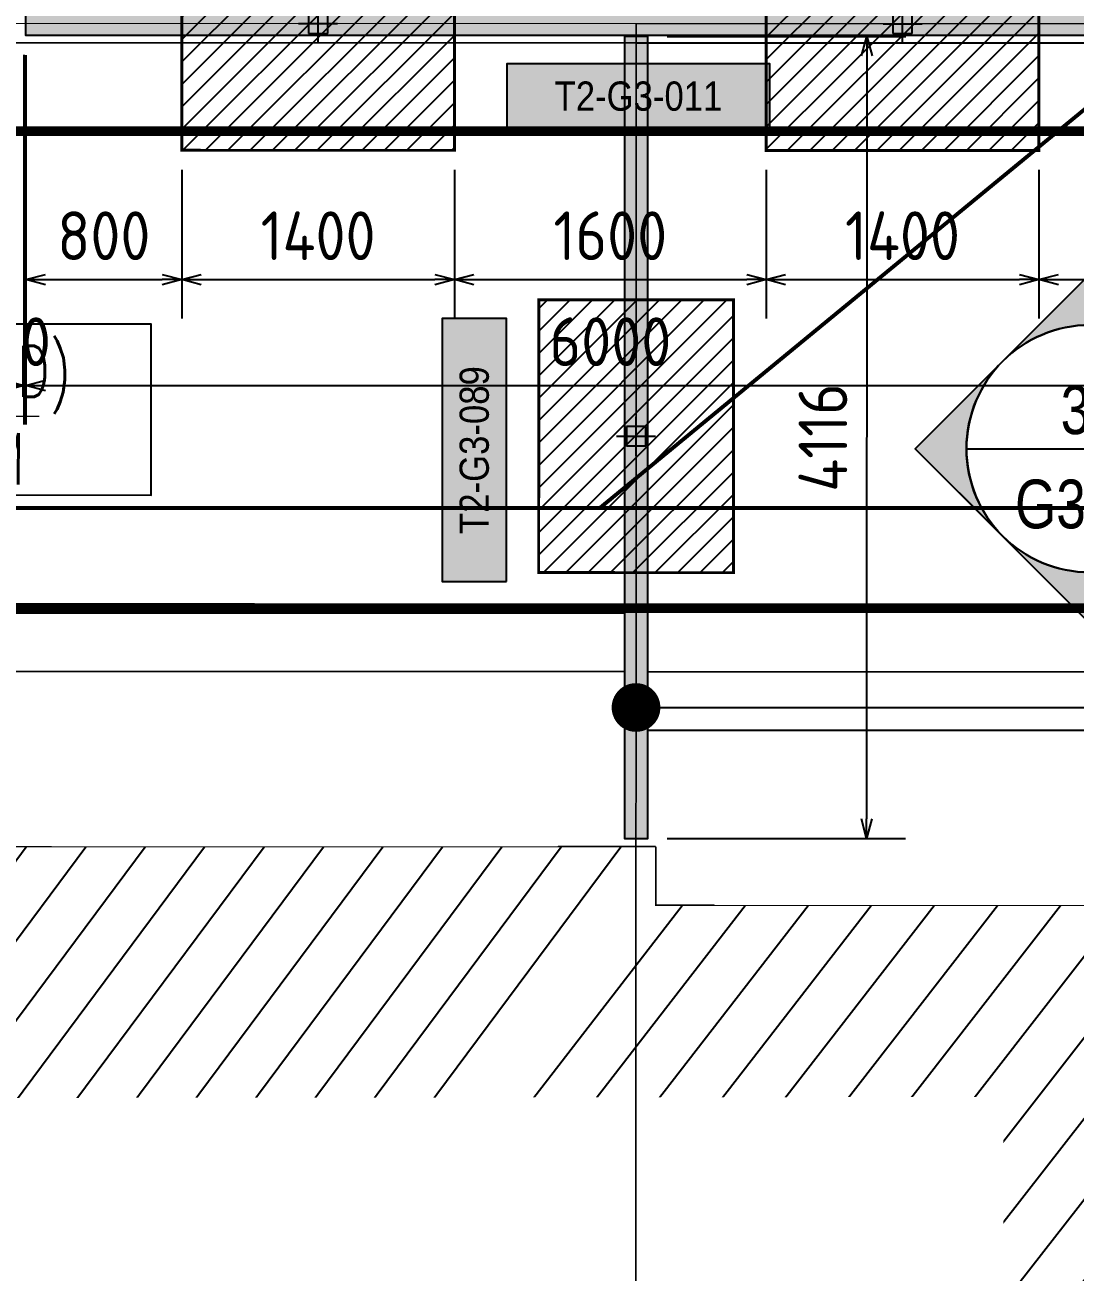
# Model space of a CAD drawing. Header units: centimetres. Extents: x -6122352 to 7132207, y -1694241 to 1947892.
# Drawn here: x 83685 to 89075, y -114872 to -108471 of the extents above; entities that cross this region are included whole.
import ezdxf
from ezdxf.enums import TextEntityAlignment as Align
from ezdxf.xclip import XClip

# ---------------------------------------------------------------- set-up
doc = ezdxf.new("R2010")
doc.units = ezdxf.units.CM
doc.header["$MEASUREMENT"] = 0
doc.header["$XCLIPFRAME"] = 2
doc.header["$PDMODE"] = 66
doc.header["$PDSIZE"] = 100
for name, pattern in [('DASHED2', [0.375, 0.25, -0.125]), ('DU23023_KAA_00_XX_M2_TR_KPTB_0024$0$DU23023_KAA_00_XX_M2_TR_XRBS_0024$0$PHANTOM2', [1.25, 0.625, -0.125, 0.125, -0.125, 0.125, -0.125]), ('XR-AR-END-SETTING OUT PLAN$0$23261-XR-AR-SI-GF$0$HIDDEN', [0.375, 0.25, -0.125])]:
    doc.linetypes.add(name, pattern=pattern)
for name, color, linetype in [('00-MI-DIM', 7, 'Continuous'), ('23585-XR-AR-BOUNDARY WALLS AND SETBACKS$0$setback', 7, 'XR-AR-END-SETTING OUT PLAN$0$23261-XR-AR-SI-GF$0$HIDDEN'), ('@MI-FOOTINGS', 7, 'Continuous'), ('@MI-REF LAYER', 7, 'Continuous'), ('@MI-TYPE-02', 6, 'Continuous'), ('A-GLASS HATCH', 7, 'Continuous'), ('B_TH_6', 7, 'Continuous'), ('PANEL-TAGS', 7, 'Continuous'), ('XR-AR-END-SETTING OUT PLAN$0$23585-XR-AR-END-GROUND FLOOR$0$A-Flor-Strs', 1, 'Continuous'), ('XR-AR-MID-SETTING OUT FOR MASTER$0$23585-XR-AR-MID-GROUND FLOOR$0$A-Flor-Strs', 1, 'Continuous'), ('XR-AR-MID-SETTING OUT FOR MASTER$0$23585-XR-AR-MID-GROUND FLOOR$0$GS-HATCH-FLOOR TILE', 251, 'Continuous'), ('XREF1$0$S-LEVELS', 2, 'Continuous'), ('XREF1$0$TYPICAL NEW PROFILE', 3, 'Continuous')]:
    doc.layers.add(name, color=color, linetype=linetype)
doc.layers.add('08-Compound Wall-2', color=6, linetype='Continuous', lineweight=25, true_color=0xff00ff)
doc.layers.add('23585-XR-AR-DAMAC PLOT LIMITS$0$1-End units', color=7, linetype='Continuous', lineweight=5, true_color=0xf8991e)
for name, color, linetype, lineweight in [('23585-XR-AR-DAMAC PLOT LIMITS$0$1-Mid units', 41, 'Continuous', 5), ('@ Foundations', 4, 'DASHED2', 50), ('A-ANNO-TEXT', 3, 'Continuous', 25), ('XR-AR-END-SETTING OUT PLAN$0$23585-XR-AR-END-GROUND FLOOR$0$A-GLAZ-SILL', 8, 'Continuous', 5), ('XR-AR-END-SETTING OUT PLAN$0$23585-XR-AR-END-GROUND FLOOR$0$A-GLAZ-WNDO', 232, 'Continuous', 9), ('XR-AR-END-SETTING OUT PLAN$0$23585-XR-AR-END-GROUND FLOOR$0$A-WALL', 7, 'Continuous', 30), ('XR-AR-END-SETTING OUT PLAN$0$23585-XR-AR-END-GROUND FLOOR$0$S-COLS', 51, 'Continuous', 40), ('XR-AR-END-SETTING OUT PLAN$0$23585-XR-AR-END-GROUND FLOOR$0$S-COLS-PATT', 8, 'Continuous', 5), ('XR-AR-MID-SETTING OUT FOR MASTER$0$23585-XR-AR-MID-GROUND FLOOR$0$$A-GLAZ-WNDO', 232, 'Continuous', 9), ('XR-AR-MID-SETTING OUT FOR MASTER$0$23585-XR-AR-MID-GROUND FLOOR$0$A-GLAZ-SILL', 8, 'Continuous', 5), ('XR-AR-MID-SETTING OUT FOR MASTER$0$23585-XR-AR-MID-GROUND FLOOR$0$A-GLAZ-WNDO', 232, 'Continuous', 9), ('XR-AR-MID-SETTING OUT FOR MASTER$0$23585-XR-AR-MID-GROUND FLOOR$0$A-WALL', 7, 'Continuous', 30), ('XR-AR-MID-SETTING OUT FOR MASTER$0$23585-XR-AR-MID-GROUND FLOOR$0$S-COLS', 51, 'Continuous', 40), ('XREF1$0$36-TAGLVL', 23, 'Continuous', 9)]:
    doc.layers.add(name, color=color, linetype=linetype, lineweight=lineweight)
doc.styles.add('Arial Narrow', font='ARIALN.TTF', dxfattribs={"width": 0.95, "height": 500})
doc.styles.add('PANELTAG_STYLE', font='arial.ttf')
doc.styles.add('Schueco-BEMSTIL', font='isocpeur.ttf', dxfattribs={"width": 0.9})
doc.styles.add('XREF1$0$DLT_TEXT', font='romans.shx', dxfattribs={"width": 0.7})
doc.dimstyles.new('MI- JWC-TXT-2.5 MM', dxfattribs={"dimscale": 1.5, "dimtxt": 2.5, "dimasz": 1, "dimexe": 2, "dimexo": 1, "dimgap": 1, "dimtad": 1, "dimdec": 0, "dimdsep": 46, "dimtxsty": 'Schueco-BEMSTIL', "dimblk": 'OPEN30', "dimcen": 0, "dimdle": 2, "dimclrd": 140, "dimclre": 8, "dimclrt": 40, "dimadec": 0, "dimazin": 2, "dimtfac": 1, "dimtdec": 0, "dimtix": 1, "dimtmove": 2, "dimatfit": 3, "dimldrblk": 'OPEN', "dimfxl": 2, "dimlwd": -1, "dimlwe": -1, "dimarcsym": 0})
pattern_1 = [(45, (0, 0), (-57.45242597140699, 57.45242597140699), [])]

# ---------------------------------------------------------------- blocks, each defined once
blk = doc.blocks.new('23585-XR-AR-BOUNDARY WALLS AND SETBACKS')
at = {"layer": '08-Compound Wall-2'}
blk.add_lwpolyline([(496578.3873879467, 2768904.539839043), (496560.7667117316, 2768920.686681684), (496554.7214291138, 2768914.089142486), (496550.6680299394, 2768909.665343386), (496546.6146299397, 2768905.241543387), (496542.5612299392, 2768900.817743386), (496538.5076282787, 2768896.393941575), (496534.4542299394, 2768891.970143386), (496532.3262291168, 2768889.647742488), (496530.4008276465, 2768887.546540884), (496526.1448305656, 2768882.90154407), (496524.2869851785, 2768880.873873821)], dxfattribs=at)
at = {"layer": '23585-XR-AR-BOUNDARY WALLS AND SETBACKS$0$setback', "ltscale": 40, "const_width": 0.05}
blk.add_lwpolyline([(496542.761499885, 2768867.879312467), (496546.9163714711, 2768872.413671644), (496550.9697508896, 2768876.837449184), (496555.0231508893, 2768881.261249183), (496559.0765508898, 2768885.685049183), (496563.1299508895, 2768890.108849183), (496567.1835986158, 2768894.532501267), (496571.2369508889, 2768898.956249183), (496575.3899178337, 2768903.48878693), (496561.0131773786, 2768916.663024), (496556.8595734588, 2768912.129974612), (496552.8061982173, 2768907.706201631), (496548.7527982172, 2768903.282401632), (496544.6993982168, 2768898.858601631), (496540.6457484073, 2768894.434747273), (496536.5923982172, 2768890.011001631), (496534.4643735274, 2768887.688574685), (496532.5389294206, 2768885.587326551), (496528.384255858, 2768881.052914259), (496542.7614998849, 2768867.879312467)], dxfattribs=at)
blk = doc.blocks.new('A$C9d9485f6')
at = {"layer": 'A-ANNO-TEXT', "rotation": 312.4881850805905}
blk.add_blockref('23585-XR-AR-BOUNDARY WALLS AND SETBACKS', (-2377088.534775567, -1504219.252137818), dxfattribs=at)
blk = doc.blocks.new('23585-XR-AR-DAMAC PLOT LIMITS')
at = {"layer": '23585-XR-AR-DAMAC PLOT LIMITS$0$1-End units', "color": 251, "true_color": 0x636466}
blk.add_lwpolyline([(496524.1457000002, 2768880.867699999), (496526.0711000003, 2768882.9691), (496530.3271000003, 2768887.6141), (496548.0223000003, 2768871.4003), (496541.8406999996, 2768864.654100001)], close=True, dxfattribs=at)
at = {"layer": '23585-XR-AR-DAMAC PLOT LIMITS$0$1-Mid units', "color": 251, "true_color": 0x636466}
blk.add_lwpolyline([(496530.3271000003, 2768887.6141), (496532.2525000004, 2768889.715299999), (496534.3805, 2768892.037699999), (496552.0756999999, 2768875.824100001), (496548.0223000003, 2768871.4003)], close=True, dxfattribs=at)
blk = doc.blocks.new('A$Cf093b529')
at = {"layer": 'A-ANNO-TEXT'}
blk.add_blockref('23585-XR-AR-DAMAC PLOT LIMITS', (-495391.9901121984, -2768603.441896566), dxfattribs=at)
blk = doc.blocks.new('XR-AR-END-SETTING OUT PLAN$0$23585-XR-AR-END-GROUND FLOOR$0$A$C75a8815d')
at = {"layer": 'XR-AR-END-SETTING OUT PLAN$0$23585-XR-AR-END-GROUND FLOOR$0$S-COLS', "color": 252, "lineweight": 30}
blk.add_lwpolyline([(6049.830236434937, 13227.55946516991), (6049.830236434937, 12227.55946421623), (6249.830236196518, 12227.55946421623), (6249.830236434937, 13227.55946469307)], close=True, dxfattribs=at)
blk = doc.blocks.new('XR-AR-END-SETTING OUT PLAN')
at = {"layer": 'XR-AR-END-SETTING OUT PLAN$0$23585-XR-AR-END-GROUND FLOOR$0$A-Flor-Strs', "color": 8}
for points in [[(3000.084657981992, 19773.27214288712), (3000.084658399224, 20973.27214384079), (9090.020709103266, 20973.16710468142)], [(3300.084657981992, 19773.27214288712), (3300.084658041596, 20673.27217292786), (9090.0155365165, 20673.27206735766)]]:
    blk.add_lwpolyline(points, dxfattribs=at)
at = {"layer": 'XR-AR-END-SETTING OUT PLAN$0$23585-XR-AR-END-GROUND FLOOR$0$A-GLAZ-SILL', "color": 252}
blk.add_line((3550.084660366178, 19523.35189294815), (8750.084660485387, 19523.35189342499), dxfattribs=at)
at = {"layer": 'XR-AR-END-SETTING OUT PLAN$0$23585-XR-AR-END-GROUND FLOOR$0$A-GLAZ-WNDO', "color": 252}
for p, q in [((6150.084660366178, 19773.35189342499), (3550.084660425782, 19773.35189294815)), ((6150.084660366178, 19773.35189342499), (8750.084660246968, 19773.35189294815)), ((7410.084660485387, 19623.35189294815), (7410.084660306573, 19773.35189294815)), ((7460.084660425782, 19773.35189247131), (7460.084660127759, 19623.35189342499)), ((8700.084660306573, 19623.35189294815), (8700.084660485387, 19773.35189342499)), ((8750.084660246968, 19773.35189294815), (8750.084660485387, 19523.35189342499)), ((3550.084660425782, 19623.35189294815), (6150.084660485387, 19623.35189294815)), ((8750.084660127759, 19623.35189294815), (6150.084660485387, 19623.35189294815))]:
    blk.add_line(p, q, dxfattribs=at)
blk.add_lwpolyline([(7460.084660306573, 19723.35189294815), (8700.084660604596, 19723.35189294815)], dxfattribs=at)
for points in [[(6070.084660306573, 19563.35189294815), (4860.084660425782, 19563.35189437866), (4860.084660246968, 19613.35189247131), (6070.084659948945, 19613.35189294815)], [(6150.084660425782, 19563.35189294815), (6070.084660306573, 19563.35189294815), (6070.084659948945, 19613.35189294815), (6150.084660485387, 19613.35189342499)], [(6150.084660425782, 19563.35189294815), (6230.084660366178, 19563.35189390182), (6230.084660485387, 19613.35189342499), (6150.084660485387, 19613.35189342499)], [(6230.084660366178, 19563.35189390182), (7440.084660246968, 19563.35189294815), (7440.084660246968, 19613.35189199448), (6230.084660485387, 19613.35189342499)], [(7520.084660544991, 19563.35189199448), (7440.084660246968, 19563.35189294815), (7440.084660246968, 19613.35189199448), (7520.084660485387, 19613.35189294815)]]:
    blk.add_lwpolyline(points, close=True, dxfattribs=at)
at = {"layer": 'XR-AR-END-SETTING OUT PLAN$0$23585-XR-AR-END-GROUND FLOOR$0$A-WALL', "color": 8}
for points in [[(9250.08550722897, 19773.2721414566), (8750.084660485387, 19773.35278987885), (8750.084660306573, 19523.27034950256), (9250.027719274163, 19523.38991355896)], [(9250.102083459496, 6650.001490592957), (9050.100989297032, 6650.001235485077), (9050.10098965466, 8750.000639915466), (6850.11106570065, 8750.002635478973), (6850.111066058278, 8700.0026679039), (6750.111065879464, 8700.002668380737), (6750.111065879464, 8750.000871658325), (6650.111065939069, 8750.000871658325), (6650.111065283418, 8850.002022743225), (6950.111065164208, 8850.002250671387), (6950.111065879464, 8899.99970960617), (7050.111065879464, 8899.99970817566), (7050.11106570065, 8850.002797603607), (9050.099628582597, 8850.000640392303), (9050.10098899901, 10349.9981546402), (7050.11106581986, 10349.99975156784), (7050.111065998673, 9799.999710083008), (6950.11106570065, 9799.999708652496), (6950.112433806062, 10550.00580835342), (7050.108891561627, 10550.00580835342), (7050.104876235127, 10449.99988079071), (9050.099116638303, 10449.9981546402), (9049.948119357228, 19523.36598014832), (9249.950268521905, 19523.36597967148)]]:
    blk.add_lwpolyline(points, close=True, dxfattribs=at)
at = {"layer": 'XR-AR-END-SETTING OUT PLAN$0$23585-XR-AR-END-GROUND FLOOR$0$S-COLS-PATT', "color": 8}
blk.add_blockref('XR-AR-END-SETTING OUT PLAN$0$23585-XR-AR-END-GROUND FLOOR$0$A$C75a8815d', (3000.129344239831, 5499.998310089111), dxfattribs=at)
blk = doc.blocks.new('END UNIT')
at = {"xscale": 0.001, "yscale": 0.001, "zscale": 0.001}
blk.add_blockref('XR-AR-END-SETTING OUT PLAN', (-9.150201729830158, 0), dxfattribs=at)
blk = doc.blocks.new('XR-AR-MID-SETTING OUT FOR MASTER$0$23585-XR-AR-MID-GROUND FLOOR$0$945-4P-1-101-GROUND FLOOR PLAN$0$XR-MIDDLE-GROUND FLOOR PLAN$0$A$C446944C1')
at = {"layer": 'XR-AR-MID-SETTING OUT FOR MASTER$0$23585-XR-AR-MID-GROUND FLOOR$0$A-GLAZ-SILL', "color": 252}
blk.add_line((-2.733431756496429e-07, -4.737777635455132e-05), (5.199999726377428, -4.737754352390766e-05), dxfattribs=at)
for points in [[(2.208076124545187, -0.02284434624016285), (2.208076124545187, -0.1242443462833762), (2.093846930889413, -0.07354434626176953), (2.208076124545187, -0.02284434624016285)], [(2.991923328721896, -0.02284434624016285), (2.991923328721896, -0.1242443462833762), (3.106152522144839, -0.07354434579610825), (2.991923328721896, -0.02284434624016285)]]:
    blk.add_lwpolyline(points, dxfattribs=at)
at = {"layer": 'XR-AR-MID-SETTING OUT FOR MASTER$0$23585-XR-AR-MID-GROUND FLOOR$0$A-GLAZ-WNDO', "color": 252}
for p, q in [((5.199999726610258, 0.2499526219908148), (-2.735760062932968e-07, 0.2499526222236454)), ((-2.735760062932968e-07, 0.2499526222236454), (-2.733431756496429e-07, -4.737777635455132e-05)), ((0.04999972670339048, 0.0999526223167777), (0.04999972647055984, 0.2499526219908148)), ((1.284999726805836, 0.2499526222236454), (1.284999726805836, 0.09995262185111642)), ((1.334999726619571, 0.09995262208394706), (1.334999726619571, 0.2499526222236454)), ((3.864999726880342, 0.0999526223167777), (3.864999726880342, 0.2499526224564761)), ((3.914999726694077, 0.2499526222236454), (3.914999726694077, 0.09995262185111642)), ((5.149999726563692, 0.09995262254960835), (5.149999726796523, 0.2499526222236454)), ((5.199999726610258, 0.2499526219908148), (5.199999726377428, -4.737754352390766e-05)), ((-2.733431756496429e-07, 0.09995262208394706), (2.599999726517126, 0.09995262185111642)), ((5.199999726610258, 0.0999526223167777), (2.599999726517126, 0.09995262185111642))]:
    blk.add_line(p, q, dxfattribs=at)
for points in [[(1.284999726805836, 0.1999526221770793), (0.04999972647055984, 0.1999526226427406)], [(3.914999726694077, 0.1999526221770793), (5.149999726796523, 0.1999526219442487)]]:
    blk.add_lwpolyline(points, dxfattribs=at)
for points in [[(1.224999726749957, 0.03995262226089835), (1.304999726824462, 0.03995262226089835), (1.304999726824462, 0.08995262207463384), (1.224999726517126, 0.08995262230746448)], [(2.51999972644262, 0.03995262226089835), (1.304999726824462, 0.03995262226089835), (1.304999726824462, 0.08995262207463384), (2.519999726675451, 0.08995262207463384)], [(2.599999726517126, 0.03995262226089835), (2.51999972644262, 0.03995262226089835), (2.519999726675451, 0.08995262207463384), (2.599999726517126, 0.08995262254029512)], [(2.599999726517126, 0.03995262226089835), (2.679999726591632, 0.03995262202806771), (2.679999726591632, 0.08995262254029512), (2.599999726517126, 0.08995262254029512)], [(2.679999726591632, 0.03995262202806771), (3.89499972644262, 0.039952622493729), (3.894999726675451, 0.08995262207463384), (2.679999726591632, 0.08995262254029512)], [(3.974999726749957, 0.039952622493729), (3.89499972644262, 0.039952622493729), (3.894999726675451, 0.08995262207463384), (3.974999726749957, 0.08995262230746448)]]:
    blk.add_lwpolyline(points, close=True, dxfattribs=at)
blk = doc.blocks.new('XR-AR-MID-SETTING OUT FOR MASTER$0$23585-XR-AR-MID-GROUND FLOOR$0$A$C08698786')
at = {"layer": 'XR-AR-MID-SETTING OUT FOR MASTER$0$23585-XR-AR-MID-GROUND FLOOR$0$S-COLS', "color": 252, "lineweight": 30}
blk.add_lwpolyline([(-100.1414103507996, 18727.55777406693), (-100.141410112381, 17727.55777406693), (99.85858964920044, 17727.55777430534), (99.85858988761902, 18727.55777430534)], close=True, dxfattribs=at)
blk = doc.blocks.new('XR-AR-MID-SETTING OUT FOR MASTER')
at = {"layer": 'XR-AR-MID-SETTING OUT FOR MASTER$0$23585-XR-AR-MID-GROUND FLOOR$0$A-Flor-Strs', "color": 8}
for p, q in [((60.05534254956096, 20672.92354680672), (5940.045863168596, 20672.65234583314)), ((60.04151019822535, 20372.92400187173), (5940.031380742199, 20372.65280095958))]:
    blk.add_line(p, q, dxfattribs=at)
at = {"layer": 'XR-AR-MID-SETTING OUT FOR MASTER$0$23585-XR-AR-MID-GROUND FLOOR$0$A-WALL', "color": 8}
for points in [[(99.99999931454659, 19472.65428209305), (-99.99999925494194, 19472.65428256989), (-99.998236566782, 5500.00000667572), (100.0017631351948, 5500.000006198883), (99.9995484650135, 8850.141927242279), (1100.048611491919, 8850.10940027237), (1100.048611015081, 8950.109399795532), (100.03925588727, 8950.072475910187), (100.0088088810444, 10949.9982419014), (2099.951952844858, 10949.99824142456), (2099.998660355806, 9950.143901348114), (2199.988806992769, 9950.143900871277), (2200.057162195444, 11149.97698402405), (2100.075846284628, 11149.97698354721), (2100.039519578218, 11049.97698402405), (100.0088088810444, 11049.99824142456)], [(100.0000008046627, 19472.65428304672), (400.0004432499409, 19472.65428209305), (400.0004433095455, 19222.70159435272), (99.99999997019768, 19222.70159482956)]]:
    blk.add_lwpolyline(points, close=True, dxfattribs=at)
at = {"layer": 'XR-AR-MID-SETTING OUT FOR MASTER$0$23585-XR-AR-MID-GROUND FLOOR$0$$A-GLAZ-WNDO', "color": 8, "xscale": -1000, "yscale": 1000, "zscale": 1000}
blk.add_blockref('XR-AR-MID-SETTING OUT FOR MASTER$0$23585-XR-AR-MID-GROUND FLOOR$0$945-4P-1-101-GROUND FLOOR PLAN$0$XR-MIDDLE-GROUND FLOOR PLAN$0$A$C446944C1', (5600.000170022249, 19222.70166015625), dxfattribs=at)
at = {"layer": 'XR-AR-MID-SETTING OUT FOR MASTER$0$23585-XR-AR-MID-GROUND FLOOR$0$GS-HATCH-FLOOR TILE', "color": 8}
blk.add_blockref('XR-AR-MID-SETTING OUT FOR MASTER$0$23585-XR-AR-MID-GROUND FLOOR$0$A$C08698786', (-1.490116119384766e-07, 0), dxfattribs=at)
blk = doc.blocks.new('MID UNIT')
at = {"xscale": 0.001, "yscale": 0.001, "zscale": 0.001}
blk.add_blockref('XR-AR-MID-SETTING OUT FOR MASTER', (0, 0), dxfattribs=at)
blk = doc.blocks.new('TH_6')
blk.add_blockref('END UNIT', (495802.3053798428, 2769163.996563952))
blk.add_blockref('MID UNIT', (495802.3053798428, 2769163.996563952))
blk = doc.blocks.new('A$Ce2a03a74')
at = {"layer": 'B_TH_6', "xscale": 999.9914829579993, "yscale": 999.9914829579993, "zscale": 999.9914829579993}
blk.add_blockref('TH_6', (-495790404.5228079, -2769140733.343811), dxfattribs=at)
blk = doc.blocks.new('23585-XR-AR-MALDIVE-2$0$TH_6')
at = {"ltscale": 10, "xscale": 0.00100002623446598, "yscale": 0.00100002623446598, "zscale": 0.00100002623446598}
blk.add_blockref('A$Ce2a03a74', (495794.6272259735, 2769164.318430193), dxfattribs=at)
at = {"layer": '@ Foundations', "linetype": 'DASHED2', "ltscale": 0.25}
blk.add_lwpolyline([(495800.9553812214, 2769177.788844433), (495803.6553812214, 2769177.788844433), (495803.6553812214, 2769183.138844433), (495800.9553812214, 2769183.138844433)], close=True, dxfattribs=at)
blk = doc.blocks.new('_Dot')
at = {"color": 0, "linetype": 'ByBlock', "lineweight": -2}
blk.add_line((-0.5, 0), (-1, 0), dxfattribs=at)
at = {"color": 0, "linetype": 'ByBlock', "const_width": 0.5}
blk.add_lwpolyline([(-0.25, 0, 1), (0.25, 0, 1)], format="xyb", close=True, dxfattribs=at)
blk = doc.blocks.new('XREF1$0$LVL  ATTR')
at = {"color": 7}
blk.add_wipeout([(-0.33727806633866564, 0.38352486299273547), (1.8973092599409713, 0.38352486299273547), (1.8973092599409713, -0.45047952129880775), (-0.33727806633866564, -0.4504795212988073)], dxfattribs=at)
at = {"layer": 'XREF1$0$36-TAGLVL', "extrusion": (-4.888139810645865e-07, 1.406522031717416e-17, 0.9999999999998805)}
h = blk.add_hatch(color=252, dxfattribs=at)
h.paths.add_polyline_path([(-0.06536514837319736, 0.1562500046566129, 0.4142135623730951), (-0.2216151483731973, 4.656612873077392e-09), (-0.06536514837319736, 4.656612873077392e-09)])
h.paths.add_polyline_path([(0.09088485162680264, 4.656612873077392e-09), (-0.06536514837319736, 4.656612873077392e-09), (-0.06536514837319736, -0.1562499953433871, 0.4142135623730951)])
at = {"layer": 'XREF1$0$36-TAGLVL', "extrusion": (-4.888139810645865e-07, 1.406522031717408e-17, 0.9999999999998805)}
for p, q in [((-0.06536515014719235, -0.2604166821887048), (-0.06536515014719235, 0.2604166511446238)), ((1.351057254982072, -1.396983861923218e-08, 5.262988010916589e-07), (-0.3253053234689158, -1.396983861923218e-08, -1.018362459642307e-07))]:
    blk.add_line(p, q, dxfattribs=at)
blk.add_circle((-0.06536514830387681, -4.494034574497252e-25, 3.195139836529895e-08), 0.15625, dxfattribs=at)
at = {"layer": 'XREF1$0$S-LEVELS', "color": 1}
blk.add_lwpolyline([(-0.3372780663386656, 0.3835248629927364), (1.897309259940972, 0.3835248629927364), (1.897309259940972, -0.4504795212988069), (-0.3372780663386656, -0.4504795212988069)], close=True, dxfattribs=at)
at = {"layer": 'XREF1$0$TYPICAL NEW PROFILE', "color": 3, "style": 'XREF1$0$DLT_TEXT', "width": 0.7}
for tag, p in [('+0.00M', (0.2413431143818681, 0.067100426539497, -0.0001437184612911057)), ('S.S.L', (0.2413431143818681, -0.3452672204089993, -0.0001437184612911057))]:
    blk.add_attdef(tag, p, '', height=0.2500000000000001, dxfattribs=at)
blk = doc.blocks.new('_Open30')
at = {"color": 0, "linetype": 'ByBlock', "lineweight": -2}
for p, q in [((-1, 0.26794919), (0, 0)), ((0, 0), (-1, -0.26794919)), ((0, 0), (-1, 0))]:
    blk.add_line(p, q, dxfattribs=at)
blk = doc.blocks.new('*D1501')
at = {"layer": '@MI-TYPE-02', "color": 8, "transparency": 16777216}
for p, q in [((352856.3361759635, -137896.7110983501), (354080.8801473522, -137897.1153141489)), ((352856.2790723207, -142012.6789941833), (354079.5214872174, -142013.0827803448))]:
    blk.add_line(p, q, dxfattribs=at)
at = {"layer": '@MI-TYPE-02', "color": 140, "transparency": 16777216}
blk.add_line((353880.8471487538, -137997.0492897114), (353879.5545076084, -141913.0167668036), dxfattribs=at)
at = {"layer": 'Defpoints', "color": 0, "transparency": 16777216}
for p in [(352756.3361814116, -137896.6780888554), (352756.2790777688, -142012.6459846886), (353879.5214981137, -142013.0167613555)]:
    blk.add_point(p, dxfattribs=at)
at = {"layer": '@MI-TYPE-02', "color": 140, "transparency": 16777216, "xscale": 100, "yscale": 100, "zscale": 100}
for p, rotation in [((353880.8801582485, -137897.0492951596), 89.98108695238069), ((353879.5214981137, -142013.0167613555), 269.9810869523807)]:
    blk.add_blockref('_Open30', p, dxfattribs=dict(at, rotation=rotation))
at = {"layer": '@MI-TYPE-02', "color": 40, "transparency": 16777216, "insert": (353655.2008404393, -139954.9587568946), "char_height": 250, "attachment_point": 5, "rotation": 89.98108695238068, "style": 'Schueco-BEMSTIL'}
blk.add_mtext('4116', dxfattribs=at)
blk = doc.blocks.new('_Open')
at = {"color": 0, "linetype": 'ByBlock', "lineweight": -2}
for p, q in [((-1, 0.1666666666666667), (0, 0)), ((-1, -0.1666666666666667), (0, 0)), ((0, 0), (-1, 0))]:
    blk.add_line(p, q, dxfattribs=at)
blk = doc.blocks.new('T2-SINGLE FOOTING')
at = {"layer": '@MI-FOOTINGS', "transparency": 33554679}
h = blk.add_hatch(dxfattribs=at)
h.set_pattern_fill('ANSI31', color=8, scale=650)
h.set_pattern_definition(pattern_1)
h.paths.add_polyline_path([(-700, 500), (700, 500), (700, -500), (-700, -500)])
at = {"layer": '@MI-FOOTINGS', "color": 62, "const_width": 15}
blk.add_lwpolyline([(-700, 500), (700, 500), (700, -500), (-700, -500)], close=True, dxfattribs=at)
at = {"layer": '@MI-FOOTINGS', "color": 30}
blk.add_point((0, 0), dxfattribs=at)
blk = doc.blocks.new('T2-FOOTING PLAN')
at = {"layer": '@MI-FOOTINGS', "transparency": 33554679}
h = blk.add_hatch(dxfattribs=at)
h.set_pattern_fill('ANSI31', color=8, scale=650)
h.set_pattern_definition(pattern_1)
h.paths.add_polyline_path([(-700, 650), (700, 650), (700, -650), (-700, -650)])
at = {"layer": '@MI-FOOTINGS', "color": 160, "true_color": 0x3340f0, "const_width": 15}
blk.add_lwpolyline([(-700, 650), (700, 650), (700, -650), (-700, -650)], close=True, dxfattribs=at)
at = {"layer": '@MI-FOOTINGS', "color": 30}
blk.add_point((0, 0), dxfattribs=at)
blk = doc.blocks.new('*D2601')
at = {"layer": '@MI-TYPE-02', "color": 8, "transparency": 16777216}
for p, q in [((-48147.90527782892, -154.088861849712), (-48147.90527782892, -1505.957200571109)), ((-47348.27487849945, -742.4117999567243), (-47348.27487849945, -1505.957200571109))]:
    blk.add_line(p, q, dxfattribs=at)
at = {"layer": '@MI-TYPE-02', "color": 140, "transparency": 16777216}
blk.add_line((-48047.90527782892, -1305.957200571109), (-47448.27487849945, -1305.957200571109), dxfattribs=at)
at = {"layer": 'Defpoints', "color": 0, "transparency": 16777216}
for p in [(-48147.90527782892, -54.08886184971198), (-47348.27487849945, -642.4117999567243), (-47348.27487849945, -1305.957200571109)]:
    blk.add_point(p, dxfattribs=at)
at = {"layer": '@MI-TYPE-02', "color": 140, "transparency": 16777216, "xscale": 100, "yscale": 100, "zscale": 100, "rotation": 180}
blk.add_blockref('_Open30', (-48147.90527782892, -1305.957200571109), dxfattribs=at)
at = {"layer": '@MI-TYPE-02', "color": 140, "transparency": 16777216, "xscale": 100, "yscale": 100, "zscale": 100}
blk.add_blockref('_Open30', (-47348.27487849945, -1305.957200571109), dxfattribs=at)
at = {"layer": '@MI-TYPE-02', "color": 40, "transparency": 16777216, "insert": (-47748.09007816418, -1080.957200571109), "char_height": 250, "attachment_point": 5, "style": 'Schueco-BEMSTIL'}
blk.add_mtext('800', dxfattribs=at)
blk = doc.blocks.new('*D2672')
at = {"layer": '@MI-TYPE-02', "color": 8, "transparency": 16777216}
for p, q in [((-47348.27487849947, -742.4117999567153), (-47348.27487849947, -1505.9572005711)), ((-45948.27490049329, -742.6599585472633), (-45948.27490049329, -1505.9572005711))]:
    blk.add_line(p, q, dxfattribs=at)
at = {"layer": '@MI-TYPE-02', "color": 140, "transparency": 16777216}
blk.add_line((-47248.27487849947, -1305.9572005711), (-46048.27490049329, -1305.9572005711), dxfattribs=at)
at = {"layer": 'Defpoints', "color": 0, "transparency": 16777216}
for p in [(-47348.27487849947, -642.4117999567153), (-45948.27490049329, -642.6599585472633), (-45948.27490049329, -1305.9572005711)]:
    blk.add_point(p, dxfattribs=at)
at = {"layer": '@MI-TYPE-02', "color": 140, "transparency": 16777216, "xscale": 100, "yscale": 100, "zscale": 100, "rotation": 180}
blk.add_blockref('_Open30', (-47348.27487849947, -1305.9572005711), dxfattribs=at)
at = {"layer": '@MI-TYPE-02', "color": 140, "transparency": 16777216, "xscale": 100, "yscale": 100, "zscale": 100}
blk.add_blockref('_Open30', (-45948.27490049329, -1305.9572005711), dxfattribs=at)
at = {"layer": '@MI-TYPE-02', "color": 40, "transparency": 16777216, "insert": (-46648.27488949638, -1080.9572005711), "char_height": 250, "attachment_point": 5, "style": 'Schueco-BEMSTIL'}
blk.add_mtext('1400', dxfattribs=at)
blk = doc.blocks.new('*D2669')
at = {"layer": '@MI-TYPE-02', "color": 8, "transparency": 16777216}
for p, q in [((-45948.27490049328, -742.6599585472787), (-45948.27490049328, -1505.957200571115)), ((-44348.2749256291, -742.9435683650146), (-44348.2749256291, -1505.957200571115))]:
    blk.add_line(p, q, dxfattribs=at)
at = {"layer": '@MI-TYPE-02', "color": 140, "transparency": 16777216}
blk.add_line((-45848.27490049328, -1305.957200571115), (-44448.2749256291, -1305.957200571115), dxfattribs=at)
at = {"layer": 'Defpoints', "color": 0, "transparency": 16777216}
for p in [(-45948.27490049328, -642.6599585472787), (-44348.2749256291, -642.9435683650146), (-44348.2749256291, -1305.957200571115)]:
    blk.add_point(p, dxfattribs=at)
at = {"layer": '@MI-TYPE-02', "color": 140, "transparency": 16777216, "xscale": 100, "yscale": 100, "zscale": 100, "rotation": 180}
blk.add_blockref('_Open30', (-45948.27490049328, -1305.957200571115), dxfattribs=at)
at = {"layer": '@MI-TYPE-02', "color": 140, "transparency": 16777216, "xscale": 100, "yscale": 100, "zscale": 100}
blk.add_blockref('_Open30', (-44348.2749256291, -1305.957200571115), dxfattribs=at)
at = {"layer": '@MI-TYPE-02', "color": 40, "transparency": 16777216, "insert": (-45148.27491306119, -1080.957200571115), "char_height": 250, "attachment_point": 5, "style": 'Schueco-BEMSTIL'}
blk.add_mtext('1600', dxfattribs=at)
blk = doc.blocks.new('*D2670')
at = {"layer": '@MI-TYPE-02', "color": 8, "transparency": 16777216}
for p, q in [((-44348.27492562911, -742.9435683649991), (-44348.27492562911, -1505.9572005711)), ((-42948.27494762293, -743.1917269555471), (-42948.27494762293, -1505.9572005711))]:
    blk.add_line(p, q, dxfattribs=at)
at = {"layer": '@MI-TYPE-02', "color": 140, "transparency": 16777216}
blk.add_line((-44248.27492562911, -1305.9572005711), (-43048.27494762293, -1305.9572005711), dxfattribs=at)
at = {"layer": 'Defpoints', "color": 0, "transparency": 16777216}
for p in [(-44348.27492562911, -642.9435683649991), (-42948.27494762293, -643.1917269555471), (-42948.27494762293, -1305.9572005711)]:
    blk.add_point(p, dxfattribs=at)
at = {"layer": '@MI-TYPE-02', "color": 140, "transparency": 16777216, "xscale": 100, "yscale": 100, "zscale": 100, "rotation": 180}
blk.add_blockref('_Open30', (-44348.27492562911, -1305.9572005711), dxfattribs=at)
at = {"layer": '@MI-TYPE-02', "color": 140, "transparency": 16777216, "xscale": 100, "yscale": 100, "zscale": 100}
blk.add_blockref('_Open30', (-42948.27494762293, -1305.9572005711), dxfattribs=at)
at = {"layer": '@MI-TYPE-02', "color": 40, "transparency": 16777216, "insert": (-43648.27493662602, -1080.9572005711), "char_height": 250, "attachment_point": 5, "style": 'Schueco-BEMSTIL'}
blk.add_mtext('1400', dxfattribs=at)
blk = doc.blocks.new('*D2671')
at = {"layer": '@MI-TYPE-02', "color": 8, "transparency": 16777216}
for p, q in [((-42948.27494762292, -743.1917269555626), (-42948.27494762292, -1505.957200571115)), ((-41338.24962819142, -743.5468672382768), (-41338.24962819142, -1505.957200571115))]:
    blk.add_line(p, q, dxfattribs=at)
at = {"layer": '@MI-TYPE-02', "color": 140, "transparency": 16777216}
blk.add_line((-42848.27494762292, -1305.957200571115), (-41438.24962819142, -1305.957200571115), dxfattribs=at)
at = {"layer": 'Defpoints', "color": 0, "transparency": 16777216}
for p in [(-42948.27494762292, -643.1917269555626), (-41338.24962819142, -643.5468672382768), (-41338.24962819142, -1305.957200571115)]:
    blk.add_point(p, dxfattribs=at)
at = {"layer": '@MI-TYPE-02', "color": 140, "transparency": 16777216, "xscale": 100, "yscale": 100, "zscale": 100, "rotation": 180}
blk.add_blockref('_Open30', (-42948.27494762292, -1305.957200571115), dxfattribs=at)
at = {"layer": '@MI-TYPE-02', "color": 140, "transparency": 16777216, "xscale": 100, "yscale": 100, "zscale": 100}
blk.add_blockref('_Open30', (-41338.24962819142, -1305.957200571115), dxfattribs=at)
at = {"layer": '@MI-TYPE-02', "color": 40, "transparency": 16777216, "insert": (-42143.26228790717, -1080.957200571115), "char_height": 250, "attachment_point": 5, "style": 'Schueco-BEMSTIL'}
blk.add_mtext('1610', dxfattribs=at)
blk = doc.blocks.new('*D2634')
at = {"layer": '@MI-TYPE-02', "color": 8, "transparency": 16777216}
for p, q in [((-48157.99548622576, -152.9569195130607), (-48157.99548622576, -2049.806182396744)), ((-48147.90527782898, -154.088861849712), (-48147.90527782898, -2049.806182396744))]:
    blk.add_line(p, q, dxfattribs=at)
at = {"layer": '@MI-TYPE-02', "color": 140, "transparency": 16777216}
for p, q in [((-48257.99548622576, -1849.806182396744), (-48357.99548622576, -1849.806182396744)), ((-48157.99548622576, -1849.806182396744), (-48147.90527782898, -1849.806182396744)), ((-48047.90527782898, -1849.806182396744), (-47947.90527782898, -1849.806182396744))]:
    blk.add_line(p, q, dxfattribs=at)
at = {"layer": 'Defpoints', "color": 0, "transparency": 16777216}
for p in [(-48157.99548622576, -52.95691951306071), (-48147.90527782898, -54.08886184971198), (-48147.90527782898, -1849.806182396744)]:
    blk.add_point(p, dxfattribs=at)
at = {"layer": '@MI-TYPE-02', "color": 140, "transparency": 16777216, "xscale": 100, "yscale": 100, "zscale": 100}
blk.add_blockref('_Open30', (-48157.99548622576, -1849.806182396744), dxfattribs=at)
at = {"layer": '@MI-TYPE-02', "color": 140, "transparency": 16777216, "xscale": 100, "yscale": 100, "zscale": 100, "rotation": 180}
blk.add_blockref('_Open30', (-48147.90527782898, -1849.806182396744), dxfattribs=at)
at = {"layer": '@MI-TYPE-02', "color": 40, "transparency": 16777216, "insert": (-48152.95038202737, -1624.806182396744), "char_height": 250, "attachment_point": 5, "style": 'Schueco-BEMSTIL'}
blk.add_mtext('10', dxfattribs=at)
blk = doc.blocks.new('*D2635')
at = {"layer": '@MI-TYPE-02', "color": 8, "transparency": 16777216}
for p, q in [((-48147.90527782898, -154.088861849712), (-48147.90527782898, -2049.806182396744)), ((-42147.97048371326, -154.0222333398124), (-42147.97048371326, -2049.806182396744))]:
    blk.add_line(p, q, dxfattribs=at)
at = {"layer": '@MI-TYPE-02', "color": 140, "transparency": 16777216}
blk.add_line((-48047.90527782898, -1849.806182396744), (-42247.97048371326, -1849.806182396744), dxfattribs=at)
at = {"layer": 'Defpoints', "color": 0, "transparency": 16777216}
for p in [(-48147.90527782898, -54.08886184971198), (-42147.97048371326, -54.02223333981237), (-42147.97048371326, -1849.806182396744)]:
    blk.add_point(p, dxfattribs=at)
at = {"layer": '@MI-TYPE-02', "color": 140, "transparency": 16777216, "xscale": 100, "yscale": 100, "zscale": 100, "rotation": 180}
blk.add_blockref('_Open30', (-48147.90527782898, -1849.806182396744), dxfattribs=at)
at = {"layer": '@MI-TYPE-02', "color": 140, "transparency": 16777216, "xscale": 100, "yscale": 100, "zscale": 100}
blk.add_blockref('_Open30', (-42147.97048371326, -1849.806182396744), dxfattribs=at)
at = {"layer": '@MI-TYPE-02', "color": 40, "transparency": 16777216, "insert": (-45147.93788077112, -1624.806182396744), "char_height": 250, "attachment_point": 5, "style": 'Schueco-BEMSTIL'}
blk.add_mtext('6000', dxfattribs=at)
blk = doc.blocks.new('*U1871')
h = blk.add_hatch(color=94)
edge = h.paths.add_edge_path()
edge.add_line((-5.853590386044781e-15, -6.350000000000011), (-3.839567134987508e-15, -8.98025612106916))
edge.add_line((-3.839567134987508e-15, -8.98025612106916), (-8.98025612106916, -1.4210854715202e-14))
edge.add_line((-8.98025612106916, -1.364422505680946e-14), (-1.243449787580175e-14, 8.980256121069147))
edge.add_line((-1.308023176029987e-14, 8.980256121069147), (-6.554262137165959e-15, 6.349999999999988))
edge.add_arc((-2.326472348102011e-15, -1.154631945610163e-14), 6.35, 90.00000000000004, 269.9999999999999)
at = {"color": 94}
blk.add_line((-6.35, -5.639932965095795e-15), (6.35, -1.127986593019159e-14), dxfattribs=at)
for points in [[(-5.853590386044781e-15, -6.350000000000011), (-3.839567134987508e-15, -8.98025612106916), (-8.98025612106916, -1.364422505680946e-14), (-1.308023176029987e-14, 8.980256121069147), (-6.554262137165959e-15, 6.349999999999988, 0.9999999999999994)], [(-4.490128060534579, 4.490128060534578, 0.4142135623730951), (-4.490128060534578, -4.49012806053458), (-8.98025612106916, -1.236372533598709e-15), (-4.490128060534585, 4.490128060534578)]]:
    blk.add_lwpolyline(points, format="xyb", close=True)
blk.add_circle((-1.409983241273949e-15, -5.639932965095795e-15), 6.35, dxfattribs=at)
at = {"style": 'Arial Narrow', "width": 0.95, "flags": 8}
blk.add_attdef('VIEWNUMBER', text='', height=2.5, dxfattribs=at).set_placement((-1.409983241273949e-15, -5.639932965095795e-15), align=Align.BOTTOM_CENTER)
blk.add_attdef('SHEETNUMBER', text='', height=2.5, dxfattribs=at).set_placement((-1.409983241273949e-15, -1.587500000000005), align=Align.TOP_CENTER)
blk = doc.blocks.new('PANELTAG')
at = {"layer": 'PANEL-TAGS', "color": 1}
blk.add_lwpolyline([(-13.49999999999989, -3.300000000000182), (13.50000000000011, -3.300000000000182), (13.50000000000011, 3.299999999999727), (-13.49999999999989, 3.299999999999727)], close=True, dxfattribs=at)
at = {"layer": 'PANEL-TAGS', "color": 40, "true_color": 0xffd700}
blk.add_solid([(-13.49999999999989, -3.300000000000182), (13.50000000000011, -3.300000000000182), (-13.49999999999989, 3.299999999999727), (13.50000000000011, 3.299999999999727)], dxfattribs=at)
at = {"layer": 'PANEL-TAGS', "color": 5, "style": 'PANELTAG_STYLE', "width": 0.85}
blk.add_attdef('TAGNO', text='', height=3, dxfattribs=at).set_placement((1.13686837721616e-13, -4.547473508864641e-13), align=Align.MIDDLE)
blk = doc.blocks.new('M3 REF WITH TABLES')
at = {"color": 1, "const_width": 0.02}
blk.add_lwpolyline([(66.83822086325381, 37.39049592753872), (70.53900799254188, 37.7769014746882), (77.34802028496051, 45.20780652109534), (79.3404577675974, 43.37973735714331), (77.34802028496051, 45.20780652109534), (74.63280499889515, 42.24393021361902), (74.83998840907589, 46.11865087272599)], dxfattribs=at)
blk = doc.blocks.new('G8-T2-PARTITION HALF')
at = {"layer": 'A-GLASS HATCH'}
h = blk.add_hatch(color=6, dxfattribs=at)
h.dxf.hatch_style = 1
h.paths.add_polyline_path([(-59.99999998888234, 0.001154667552327737), (-60.05710363172693, -4115.966741165612), (59.94289634609595, -4115.969050500746), (59.99999998894054, -0.001154667552327737)])
at = {"layer": '@MI-TYPE-02', "color": 6}
blk.add_lwpolyline([(-59.99999998888234, 0.001154667552327737), (-60.05710363172693, -4115.966741165612), (59.94289634609595, -4115.969050500746), (59.99999998894054, -0.001154667552327737)], close=True, dxfattribs=at)
at = {"layer": '@MI-FOOTINGS', "xscale": -1, "rotation": 89.98108695186909}
blk.add_blockref('T2-SINGLE FOOTING', (-0.02855182136408985, -2051.983947916568), dxfattribs=at)
at = {"layer": '@MI-TYPE-02'}
dim = blk.add_linear_dim(base=(1183.185316691117, -4116.339827167656), p1=(59.99999998894054, -0.001154667552327737), p2=(59.94289634609595, -4115.969050500746), angle=269.9810869523807, dimstyle='MI- JWC-TXT-2.5 MM', dxfattribs=at)
dim.commit()
dim.dimension.update_dxf_attribs({"geometry": '*D1501', "text_midpoint": (958.8646590167191, -2058.281822706747), "insert": (-352696.3361814226, 137896.6769341878)})
blk = doc.blocks.new('*U2657')
at = {"layer": '@MI-TYPE-02'}
h = blk.add_hatch(color=256, dxfattribs=at)
h.dxf.hatch_style = 1
h.paths.add_polyline_path([(-48148.33156891551, 65.91038096419652), (-42148.39677479985, 65.97700947409612), (-42147.97048371326, -54.02223333981237), (-48147.90527782892, -54.08886184971198)])
blk.add_lwpolyline([(-48148.33156891551, 65.91038096419652), (-42148.39677479985, 65.97700947409612), (-42147.97048371326, -54.02223333981237), (-48147.90527782892, -54.08886184971198)], close=True, dxfattribs=at)
at = {"layer": '@MI-FOOTINGS', "rotation": 359.9898439714545}
for p in [(-46648.1596730079, 7.464110536588123), (-43648.15972013754, 6.932342128304299)]:
    blk.add_blockref('T2-FOOTING PLAN', p, dxfattribs=at)
at = {"layer": '@MI-TYPE-02', "color": 0}
for base, p1, p2, picture, middle in [((-48147.90527782898, -1849.806182396744), (-48157.99548622576, -52.95691951306071), (-48147.90527782898, -54.08886184971198), '*D2634', (-48152.95038202737, -1624.806182396744)), ((-42147.97048371326, -1849.806182396744), (-48147.90527782898, -54.08886184971198), (-42147.97048371326, -54.02223333981237), '*D2635', (-45147.93788077112, -1624.806182396744)), ((-47348.27487849945, -1305.957200571109), (-48147.90527782892, -54.08886184971198), (-47348.27487849945, -642.4117999567243), '*D2601', (-47748.09007816418, -1080.957200571109)), ((-45948.27490049329, -1305.9572005711), (-47348.27487849947, -642.4117999567153), (-45948.27490049329, -642.6599585472633), '*D2672', (-46648.27488949638, -1080.9572005711)), ((-44348.2749256291, -1305.957200571115), (-45948.27490049328, -642.6599585472787), (-44348.2749256291, -642.9435683650146), '*D2669', (-45148.27491306119, -1080.957200571115)), ((-42948.27494762293, -1305.9572005711), (-44348.27492562911, -642.9435683649991), (-42948.27494762293, -643.1917269555471), '*D2670', (-43648.27493662602, -1080.9572005711)), ((-41338.24962819142, -1305.957200571115), (-42948.27494762292, -643.1917269555626), (-41338.24962819142, -643.5468672382768), '*D2671', (-42143.26228790717, -1080.957200571115))]:
    dim = blk.add_linear_dim(base=base, p1=p1, p2=p2, dimstyle='MI- JWC-TXT-2.5 MM', dxfattribs=at)
    dim.commit()
    dim.dimension.update_dxf_attribs({"geometry": picture, "text_midpoint": middle})

msp = doc.modelspace()

# ---------------------------------------------------------------- block references
at = {"layer": '@MI-REF LAYER', "xscale": 1000, "yscale": 1000, "zscale": 1000}
msp.add_blockref('A$C9d9485f6', (-23958.95045533385, 48155.57226163784), dxfattribs=at)

# ---------------------------------------------------------------- next in the draw order: block references
at = {"layer": '@MI-REF LAYER'}
ref = msp.add_blockref('23585-XR-AR-MALDIVE-2$0$TH_6', (-496208326.7574779, -2769208174.627168), dxfattribs=dict(at, xscale=1000, yscale=1000, zscale=1000, rotation=359.9898026799146))
XClip(ref).set_block_clipping_path([(495793.21531099593, 2769187.936280817), (495793.2149762735, 2769163.9962983076), (495847.2527617854, 2769163.9963486344), (495847.25306829344, 2769187.9363225577), (495838.30045717536, 2769187.9363762513), (495832.3004524545, 2769187.9363386966), (495826.3004476223, 2769187.9363010433), (495820.3004380227, 2769187.936263551), (495814.3003051635, 2769187.9363737656), (495808.3002954731, 2769187.9363360275), (495805.15532025974, 2769187.9363550907), (495802.30044063367, 2769187.9364336496), (495796.00540770777, 2769187.93633469)])

# ---------------------------------------------------------------- next in the draw order: linework, layer by layer
at = {"layer": '00-MI-DIM', "color": 94, "linetype": 'DU23023_KAA_00_XX_M2_TR_KPTB_0024$0$DU23023_KAA_00_XX_M2_TR_XRBS_0024$0$PHANTOM2', "ltscale": 10, "const_width": 50}
msp.add_lwpolyline([(260309.9189226572, -108805.8686643877), (260310.2308019535, -109016.4614570426), (22420.43537031771, -109016.4614570426), (22416.8683191289, -108770.3331112078)], dxfattribs=at)

# ---------------------------------------------------------------- next in the draw order: block references
at = {"layer": '00-MI-DIM'}
ref = msp.add_blockref('*U1871', (89152.7402390241, -110646.0837447579, -0.1511171693168033), dxfattribs=dict(at, xscale=100, yscale=100, zscale=100))
ref.add_attrib('VIEWNUMBER', '37', dxfattribs={"layer": '0', "height": 250, "style": 'Arial Narrow', "width": 0.95}).set_placement((89152.7402390241, -110646.0837447579, -0.1511171693168033), align=Align.BOTTOM_CENTER)
ref.add_attrib('SHEETNUMBER', 'G3-T2', dxfattribs={"layer": '0', "height": 250, "style": 'Arial Narrow', "width": 0.95}).set_placement((89152.7402390241, -110804.8337447579, -0.1511171693168033), align=Align.TOP_CENTER)
at = {"layer": '@MI-REF LAYER', "color": 7}
ref = msp.add_blockref('XREF1$0$LVL  ATTR', (82337.31425665015, -110480.1712093596, -0.0003098776520622489), dxfattribs=dict(at, xscale=-1051.480567989675, yscale=1051.480567989676, zscale=1051.480567989675, rotation=179.9900706703991))
ref.add_attrib('S.S.L', 'B.Y.L(DMD)', (82580.37794936153, -110380.0416997863, -0.1514270469616626), dxfattribs={"layer": 'XREF1$0$TYPICAL NEW PROFILE', "color": 3, "height": 262.8701419974187, "rotation": 359.9900739614624, "style": 'XREF1$0$DLT_TEXT', "width": 0.7})
ref.add_attrib('+0.00M', '+37.42M ', (82578.07457623568, -110829.3762987337, -0.1514270469616626), dxfattribs={"layer": 'XREF1$0$TYPICAL NEW PROFILE', "color": 3, "height": 262.8701419974187, "rotation": 359.9900739614624, "style": 'XREF1$0$DLT_TEXT', "width": 0.7})
at = {"layer": '@MI-REF LAYER', "extrusion": (-4.069442599541351e-12, -7.460187374667495e-09, 1), "xscale": 250.0000000000001, "yscale": 250.0000000000001, "zscale": 250.0000000000001, "rotation": 179.9692243238723}
msp.add_blockref('_Dot', (86821.38197804974, -111974.2804248368, 11.23110389593965), dxfattribs=at)
at = {"layer": 'PANEL-TAGS'}
ref = msp.add_blockref('PANELTAG', (86833.91995463008, -108836.4734111521), dxfattribs=dict(at, xscale=50, yscale=50, zscale=50))
ref.add_attrib('TAGNO', 'T2-G3-011', dxfattribs={"color": 5, "height": 150, "style": 'PANELTAG_STYLE', "width": 0.8499999999999999}).set_placement((86833.91995463008, -108836.4734111521), align=Align.MIDDLE_CENTER)
ref = msp.add_blockref('PANELTAG', (85990.76482629264, -110653.0729751326), dxfattribs=dict(at, xscale=50.00000000000001, yscale=50.00000000000001, zscale=50.00000000000001, rotation=90.00000000000001))
ref.add_attrib('TAGNO', 'T2-G3-089', dxfattribs={"color": 5, "height": 150, "rotation": 90, "style": 'PANELTAG_STYLE', "width": 0.8499999999999999}).set_placement((85990.76482629264, -110653.0729751326), align=Align.MIDDLE_CENTER)

# ---------------------------------------------------------------- next in the draw order: wipeouts: each hides what was drawn before it
at = {"color": 10}
msp.add_wipeout([(80671.0927575344, -112688.69271909156), (80668.67595814409, -126962.21612512293), (128969.67574759165, -126970.54477108919), (128972.26076102929, -112697.21487519397), (122722.14929225625, -112696.02492797971), (122722.23043385785, -112996.63199927432), (86921.09498936325, -112990.26022920397), (86921.28313619774, -112689.63707372524), (80669.79353559675, -112688.67490678778)], dxfattribs=at).dxf.layer = '@MI-REF LAYER'

# ---------------------------------------------------------------- next in the draw order: hatches: boundary and pattern name
at = {"layer": '@MI-REF LAYER'}
h = msp.add_hatch(dxfattribs=at)
h.set_pattern_fill('ANSI31', color=256, scale=1999.999998458916, angle=6.722712845868625)
h.set_pattern_definition([(51.72271284586864, (-2376887221.962272, -1504247764.216332), (-196.2554993275065, 154.8669715833345), [])])
h.paths.add_polyline_path([(128968.3712634645, -126970.6408003233), (128972.2607769291, -112697.1211714615), (122722.1492945162, -112696.0087978897), (122722.2304337087, -112996.6320024482), (86921.34585734639, -112990.260273685), (86919.76512353543, -112689.8480402777), (80669.78827643479, -112688.7702202841), (80667.37725087762, -126962.3112122057)])

# ---------------------------------------------------------------- next in the draw order: linework, layer by layer
at = {"layer": '@MI-REF LAYER', "color": 1, "const_width": 20}
msp.add_lwpolyline([(77791.07313229982, -108481.3591912639), (80575.6723353658, -110949.3830771808), (90654.41205958785, -110951.3268919344), (90652.13666123811, -113655.331110306), (90654.41205958785, -110951.3268919344), (86634.84035208997, -110951.0044247046), (89632.05893001678, -108486.6452894131)], dxfattribs=at)
at = {"layer": '@MI-REF LAYER', "linetype": 'DASHED2', "extrusion": (-4.06944259954008e-12, -7.460187374667495e-09, 1), "elevation": 0.0008531372687343535}
msp.add_lwpolyline([(86821.3819780497, -111974.2804249206), (103378.4581681318, -111978.5971084949), (103883.5254171841, -112715.836076127)], dxfattribs=at)

# ---------------------------------------------------------------- next in the draw order: block references
at = {"layer": '@MI-TYPE-02', "color": 0}
for name, p in [('*U2657', (131837.6729852981, -108472.215773427)), ('G8-T2-PARTITION HALF', (86821.9860586006, -108530.1945502076))]:
    msp.add_blockref(name, p, dxfattribs=at)

# ---------------------------------------------------------------- next in the draw order: wipeouts: each hides what was drawn before it
msp.add_wipeout([(81736.65029434107, -113980.08071642659), (88706.13383883785, -113973.12613696992), (88709.82592559612, -117673.12429408851), (81740.34238020775, -117680.07887610565)]).dxf.layer = '@MI-REF LAYER'

# ---------------------------------------------------------------- next in the draw order: linework, layer by layer
at = {"layer": '@MI-REF LAYER', "const_width": 5.000000000000002}
msp.add_lwpolyline([(80668.68173478203, -126962.216126372), (128969.675747369, -126970.5457144896), (128972.26077738, -112697.1211705749), (122722.1492945162, -112696.0087978897), (122722.2304337087, -112996.6320024482), (86921.09498940881, -112990.2602293289), (86921.28313578384, -112689.6370739035), (80671.0927603392, -112688.6751344505)], close=True, dxfattribs=at)

# ---------------------------------------------------------------- next in the draw order: block references
at = {"layer": '@MI-REF LAYER', "xscale": 1000, "yscale": 1000, "zscale": 1000}
for name, p, rotation in [('A$Cf093b529', (-891608.7329339073, 539022.7201118186), 312.4882903633292), ('M3 REF WITH TABLES', (5073.57098191743, -84448.84299303715), 312.4882889992022)]:
    msp.add_blockref(name, p, dxfattribs=dict(at, rotation=rotation))

doc.saveas('drawing.dxf')
